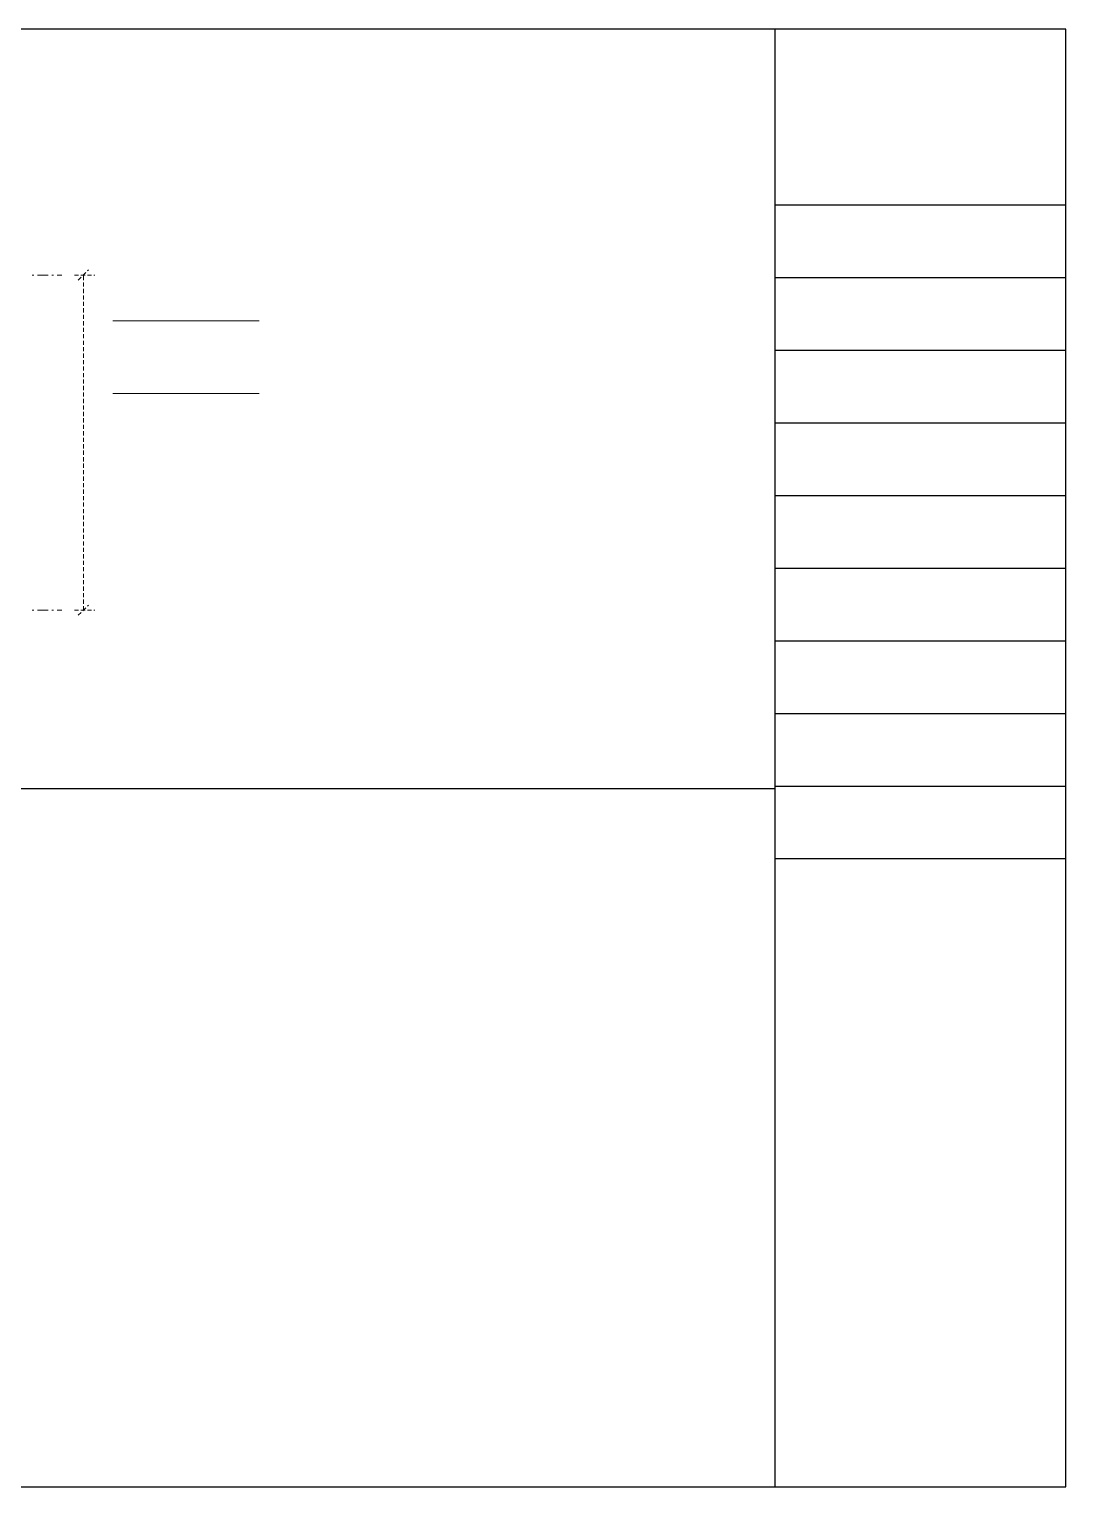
# Model space of a CAD drawing. Header units: millimetres. Extents: x -39780 to 216580, y 220 to 11660.
# Drawn here: x 128444 to 136580, y 220 to 11660 of the extents above; entities that cross this region are included whole.
import ezdxf

# ---------------------------------------------------------------- set-up
doc = ezdxf.new("R2010")
doc.units = ezdxf.units.MM
for name, color, linetype, lineweight in [('AXIS', 8, 'CONTINUOUS', 9), ('FRAME', 7, 'CONTINUOUS', 25), ('PENDING', 8, 'CONTINUOUS', 13), ('TAG', 7, 'CONTINUOUS', 13)]:
    doc.layers.add(name, color=color, linetype=linetype, lineweight=lineweight)

msp = doc.modelspace()

# ---------------------------------------------------------------- linework, layer by layer
at = {"layer": 'AXIS'}
for p, q in [((128467, 9730), (128481, 9730)), ((128509, 9730), (128594, 9730)), ((128622, 9730), (128636, 9730)), ((128664, 9730), (128700, 9730)), ((128467, 7100), (128481, 7100)), ((128509, 7100), (128594, 7100)), ((128622, 7100), (128636, 7100)), ((128664, 7100), (128700, 7100))]:
    msp.add_line(p, q, dxfattribs=at)
at = {"layer": 'FRAME'}
for p, q in [((136580, 11660), (120220, 11660)), ((134300, 220), (134300, 11660)), ((136580, 220), (136580, 11660)), ((134300, 10280), (136580, 10280)), ((134300, 9710), (136580, 9710)), ((134300, 9140), (136580, 9140)), ((134300, 8570), (136580, 8570)), ((134300, 8000), (136580, 8000)), ((134300, 7430), (136580, 7430)), ((134300, 6860), (136580, 6860)), ((134300, 6290), (136580, 6290)), ((134300, 5720), (136580, 5720)), ((120500, 5700), (134300, 5700)), ((134300, 5150), (136580, 5150)), ((120220, 220), (136580, 220))]:
    msp.add_line(p, q, dxfattribs=at)
at = {"layer": 'PENDING'}
for p, q in [((128800, 9730), (128832, 9730)), ((128851, 9730), (128883, 9730)), ((128866, 9726), (128889, 9749)), ((128902, 9762), (128910, 9770)), ((128902, 9730), (128934, 9730)), ((128952, 9730), (128960, 9730)), ((128830, 9690), (128853, 9713)), ((128870, 9691), (128870, 9723)), ((128870, 9640), (128870, 9672)), ((128870, 9589), (128870, 9622)), ((128870, 9538), (128870, 9571)), ((128870, 9488), (128870, 9520)), ((128870, 9437), (128870, 9469)), ((128870, 9386), (128870, 9418)), ((128870, 9335), (128870, 9368)), ((128870, 9284), (128870, 9317)), ((128870, 9234), (128870, 9266)), ((128870, 9183), (128870, 9215)), ((128870, 9132), (128870, 9164)), ((128870, 9081), (128870, 9114)), ((128870, 9030), (128870, 9063)), ((128870, 8980), (128870, 9012)), ((128870, 8929), (128870, 8961)), ((128870, 8878), (128870, 8910)), ((128870, 8827), (128870, 8860)), ((128870, 8776), (128870, 8809)), ((128870, 8726), (128870, 8758)), ((128870, 8675), (128870, 8707)), ((128870, 8624), (128870, 8656)), ((128870, 8573), (128870, 8606)), ((128870, 8522), (128870, 8555)), ((128870, 8472), (128870, 8504)), ((128870, 8421), (128870, 8453)), ((128870, 8370), (128870, 8402)), ((128870, 8319), (128870, 8352)), ((128870, 8268), (128870, 8301)), ((128870, 8218), (128870, 8250)), ((128870, 8167), (128870, 8199)), ((128870, 8116), (128870, 8148)), ((128870, 8065), (128870, 8098)), ((128870, 8014), (128870, 8047)), ((128870, 7964), (128870, 7996)), ((128870, 7913), (128870, 7945)), ((128870, 7862), (128870, 7894)), ((128870, 7811), (128870, 7844)), ((128870, 7760), (128870, 7793)), ((128870, 7710), (128870, 7742)), ((128870, 7659), (128870, 7691)), ((128870, 7608), (128870, 7640)), ((128870, 7557), (128870, 7590)), ((128870, 7506), (128870, 7539)), ((128870, 7456), (128870, 7488)), ((128870, 7405), (128870, 7437)), ((128870, 7354), (128870, 7386)), ((128870, 7303), (128870, 7336)), ((128870, 7252), (128870, 7285)), ((128870, 7202), (128870, 7234)), ((128800, 7100), (128832, 7100)), ((128851, 7100), (128883, 7100)), ((128866, 7096), (128889, 7119)), ((128870, 7151), (128870, 7183)), ((128870, 7100), (128870, 7132)), ((128902, 7132), (128910, 7140)), ((128902, 7100), (128934, 7100)), ((128952, 7100), (128960, 7100)), ((128830, 7060), (128853, 7083))]:
    msp.add_line(p, q, dxfattribs=at)
at = {"layer": 'TAG'}
for p, q in [((129100, 9370), (130250, 9370)), ((129100, 8800), (130250, 8800))]:
    msp.add_line(p, q, dxfattribs=at)

doc.saveas('drawing.dxf')
